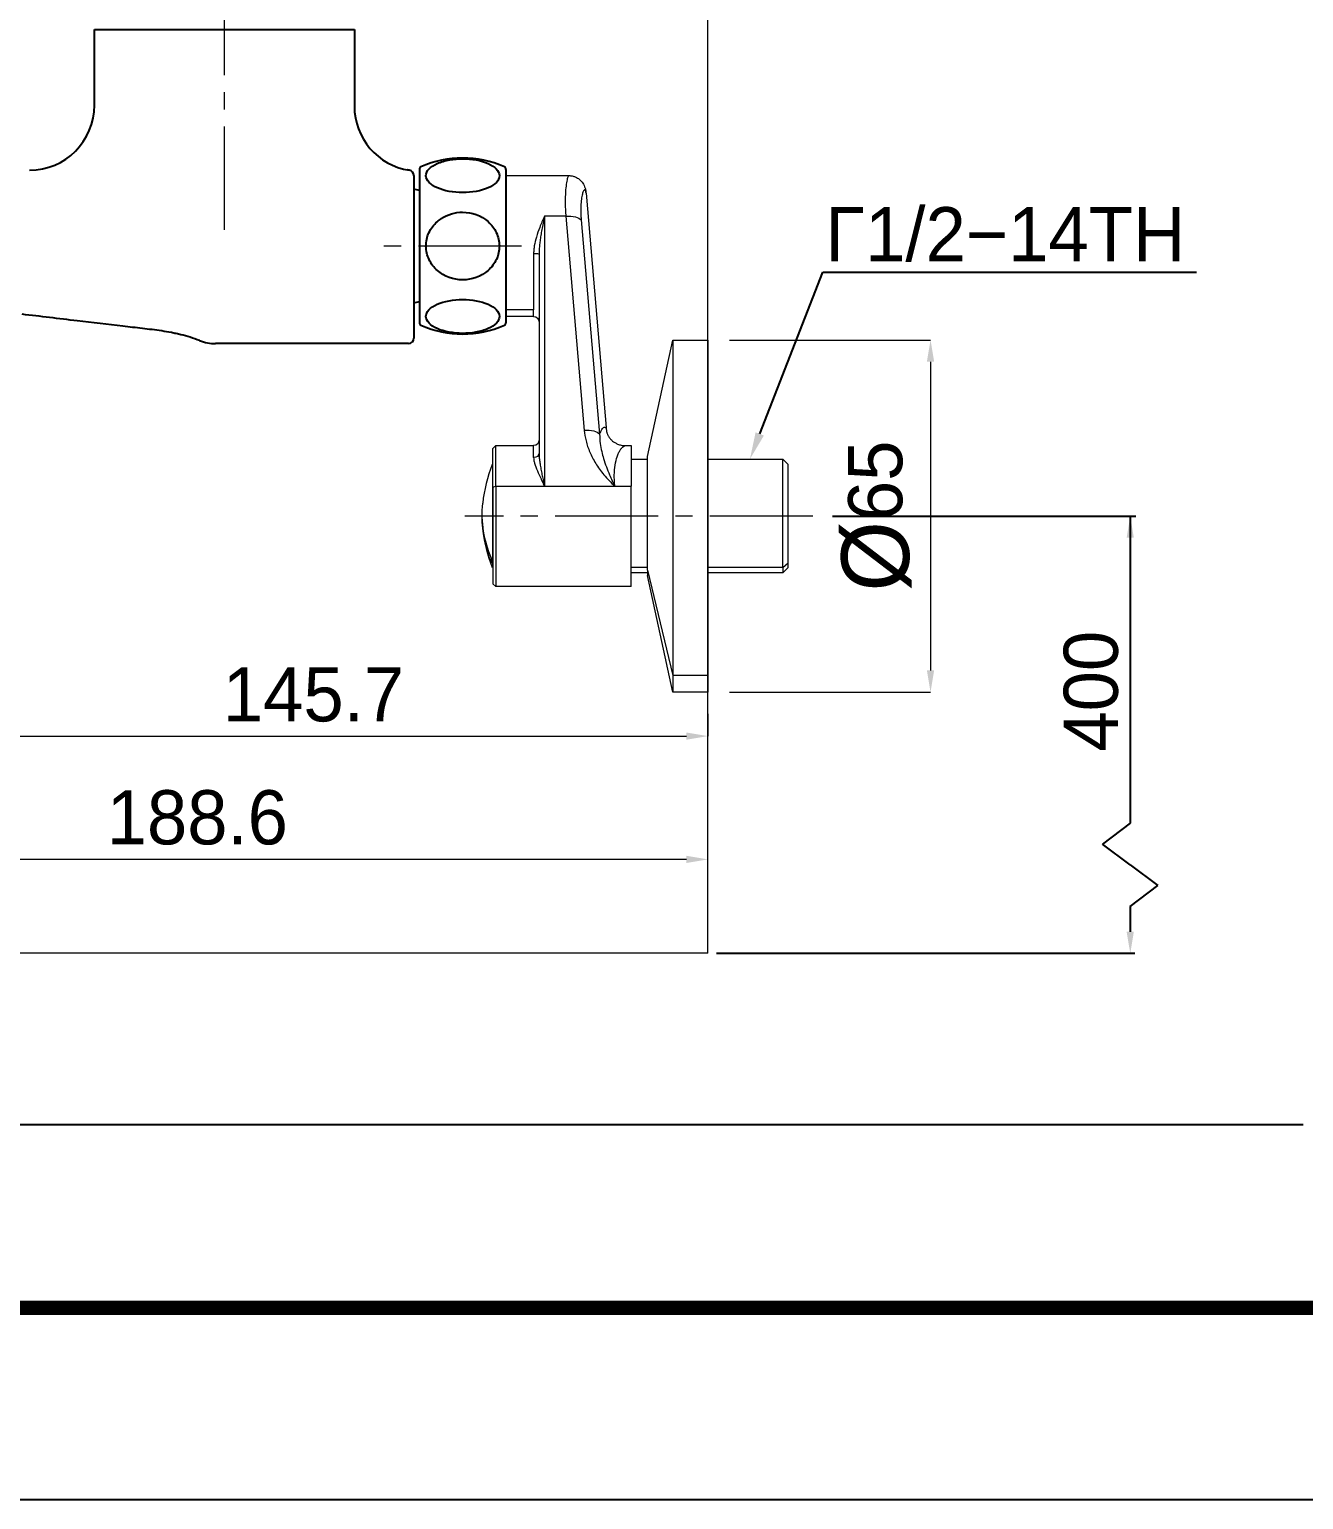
# Model space of a CAD drawing. Extents: x 0 to 1128, y 0 to 827.
# Drawn here: x 691.6 to 926.8, y 0 to 271.4 of the extents above; entities that cross this region are included whole.
import ezdxf
from ezdxf import colors
from ezdxf.entities.mleader import LeaderData, LeaderLine
from ezdxf.math import Vec2, Vec3

# ---------------------------------------------------------------- set-up
doc = ezdxf.new("R2010")
doc.units = 0
doc.header["$LTSCALE"] = 2
doc.header["$MEASUREMENT"] = 0
doc.header["$PDMODE"] = 3
doc.header["$PDSIZE"] = -10
doc.linetypes.add('CENTER2', pattern=[28.575, 19.05, -3.175, 3.175, -3.175])
doc.layers.get('0').update_dxf_attribs({"linetype": 'CONTINUOUS'})
doc.layers.get('DEFPOINTS').update_dxf_attribs({"linetype": 'CONTINUOUS'})
doc.layers.add('1', color=7, linetype='CONTINUOUS')
doc.layers.add('Cneter', color=1, linetype='CENTER2', lineweight=13)
doc.layers.add('치수선', color=7, linetype='CONTINUOUS', lineweight=20)
doc.styles.add('Daelim Dimension', font='')
doc.styles.get("Standard").update_dxf_attribs({"font": 'SYMBOL'})
doc.styles.get('Daelim Dimension').set_extended_font_data('나눔고딕')
doc.dimstyles.new('DEFAULT', dxfattribs={"dimscale": 2, "dimtxt": 2, "dimasz": 2, "dimexe": 0, "dimexo": 2, "dimgap": 1, "dimtad": 1, "dimdec": 1, "dimzin": 9, "dimdsep": 46, "dimtxsty": 'Daelim Dimension', "dimcen": 0.5, "dimclrd": 252, "dimclre": 252, "dimclrt": 3, "dimadec": 1, "dimazin": 0, "dimtfac": 1, "dimtdec": 1, "dimtix": 1, "dimtmove": 0, "dimatfit": 3, "dimfxl": 1, "dimtolj": 1, "dimtzin": 1, "dimlwd": 9, "dimlwe": 9, "dimarcsym": 0})

# ---------------------------------------------------------------- blocks, each defined once
blk = doc.blocks.new('*D4')
at = {"color": 5, "lineweight": 9, "ltscale": 0.5, "transparency": 16777216}
for p, q in [((671.17, 147.2), (671.17, 140.96)), ((816.87, 145.09), (816.87, 140.96)), ((675.17, 140.96), (812.87, 140.96))]:
    blk.add_line(p, q, dxfattribs=at)
at = {"color": 5, "ltscale": 0.5, "transparency": 16777216}
for points in [[(675.17, 141.63), (675.17, 140.29), (671.17, 140.96)], [(812.87, 141.63), (812.87, 140.29), (816.87, 140.96)]]:
    blk.add_solid(points, dxfattribs=at)
at = {"layer": 'DEFPOINTS', "color": 0, "ltscale": 0.5, "transparency": 16777216}
for p in [(671.17, 151.2), (816.87, 149.09), (816.87, 140.96)]:
    blk.add_point(p, dxfattribs=at)
at = {"color": 7, "ltscale": 0.5, "transparency": 16777216, "insert": (744.02, 148.6), "char_height": 10, "attachment_point": 5, "style": 'Daelim Dimension'}
blk.add_mtext('\\A1;145.7', dxfattribs=at)
blk = doc.blocks.new('*D2')
at = {"color": 5, "lineweight": 9, "ltscale": 0.5, "transparency": 16777216}
for p, q in [((820.87, 214.09), (857.96, 214.09)), ((857.96, 210.09), (857.96, 153.09)), ((820.87, 149.09), (857.96, 149.09))]:
    blk.add_line(p, q, dxfattribs=at)
at = {"color": 5, "ltscale": 0.5, "transparency": 16777216}
for points in [[(857.29, 210.09), (858.63, 210.09), (857.96, 214.09)], [(857.29, 153.09), (858.63, 153.09), (857.96, 149.09)]]:
    blk.add_solid(points, dxfattribs=at)
at = {"layer": 'DEFPOINTS', "color": 0, "ltscale": 0.5, "transparency": 16777216}
for p in [(816.87, 214.09), (816.87, 149.09), (857.96, 149.09)]:
    blk.add_point(p, dxfattribs=at)
at = {"color": 7, "ltscale": 0.5, "transparency": 16777216, "insert": (847.98, 181.59), "char_height": 10, "attachment_point": 5, "rotation": 90, "style": 'Daelim Dimension'}
blk.add_mtext('\\A1;{\\H1.25x;\\C256;Ø}65', dxfattribs=at)
blk = doc.blocks.new('*D6')
at = {"color": 5, "lineweight": 9, "ltscale": 0.5, "transparency": 16777216}
for p, q in [((628.26, 216.64), (628.26, 118.2)), ((812.87, 118.2), (632.26, 118.2)), ((816.87, 116.72), (816.87, 118.2))]:
    blk.add_line(p, q, dxfattribs=at)
at = {"color": 5, "ltscale": 0.5, "transparency": 16777216}
for points in [[(632.26, 118.87), (632.26, 117.53), (628.26, 118.2)], [(812.87, 118.87), (812.87, 117.53), (816.87, 118.2)]]:
    blk.add_solid(points, dxfattribs=at)
at = {"layer": 'DEFPOINTS', "color": 0, "ltscale": 0.5, "transparency": 16777216}
for p in [(628.26, 220.64), (816.87, 120.72), (628.26, 118.2)]:
    blk.add_point(p, dxfattribs=at)
at = {"color": 7, "ltscale": 0.5, "transparency": 16777216, "insert": (722.57, 125.9), "char_height": 10, "attachment_point": 5, "style": 'Daelim Dimension'}
blk.add_mtext('\\A1;188.6', dxfattribs=at)

msp = doc.modelspace()

# ---------------------------------------------------------------- linework, layer by layer
at = {"color": 5, "ltscale": 0.5}
for p, q in [((839.87, 181.59), (895.84, 181.59)), ((894.84, 181.59), (894.84, 124.86)), ((894.84, 124.86), (889.73, 121.02)), ((894.84, 117.19), (889.73, 121.02)), ((894.84, 117.19), (899.94, 113.35)), ((894.84, 109.51), (899.94, 113.35)), ((894.84, 109.51), (894.84, 104.84)), ((818.45, 100.86), (895.7, 100.86))]:
    msp.add_line(p, q, dxfattribs=at)
at = {"color": 5}
msp.add_line((18.14, 69.28), (926.74, 69.28), dxfattribs=at)
at = {"ltscale": 0.5}
msp.add_lwpolyline([(0, 0), (1128.4, 0), (1128.4, 826.8), (0, 826.8)], close=True, dxfattribs=at)
at = {"color": 5, "linetype": 'ByBlock', "lineweight": 200, "const_width": 2.6}
msp.add_lwpolyline([(18.14, 35.4), (1110.14, 35.4), (1110.14, 807.6), (18.14, 807.6)], close=True, dxfattribs=at)
at = {"color": 5, "ltscale": 0.5}
for points in [[(894.17, 177.59), (895.5, 177.59), (894.84, 181.59)], [(894.17, 104.84), (895.5, 104.84), (894.84, 100.84)]]:
    msp.add_solid(points, dxfattribs=at)
at = {"layer": '1'}
for p, q in [((703.57, 271.44), (751.57, 271.44)), ((703.57, 257.44), (703.57, 271.44)), ((751.57, 271.44), (751.57, 257.28)), ((762.57, 244.43), (762.57, 244.44)), ((762.57, 244.44), (762.57, 214.44)), ((763.57, 245.6), (763.57, 217.27)), ((779.57, 245.6), (779.57, 217.27)), ((763.57, 241.67), (762.57, 241.94)), ((762.57, 220.94), (763.57, 221.2)), ((708.83, 216.63), (708.83, 216.62)), ((722.99, 213.99), (722.99, 213.99)), ((761.57, 213.44), (725.92, 213.44))]:
    msp.add_line(p, q, dxfattribs=at)
at = {"layer": '1', "color": 7, "linetype": 'Continuous', "lineweight": 18}
for p, q in [((779.57, 244.44), (791.18, 244.44)), ((794.35, 241.19), (798.15, 197.2)), ((785.67, 229.97), (785.67, 193.2)), ((784.67, 218.44), (779.57, 218.44)), ((805.67, 192.59), (810.37, 214.09)), ((810.37, 214.09), (816.87, 214.09)), ((810.37, 214.09), (810.37, 152.13)), ((816.87, 214.09), (816.87, 152.13)), ((777.17, 194.09), (777.67, 194.59)), ((777.17, 186.87), (777.17, 194.09)), ((777.67, 194.59), (784.67, 194.59)), ((777.67, 187.08), (777.67, 194.59)), ((801.62, 194.59), (802.67, 194.59)), ((802.67, 194.59), (802.67, 187.08)), ((777.05, 191.09), (777.17, 191.09)), ((777.05, 191.09), (777.05, 172.98)), ((802.67, 192.09), (805.67, 192.09)), ((805.67, 171.62), (805.67, 192.59)), ((816.87, 192.09), (830.67, 192.09)), ((830.67, 192.09), (831.67, 191.09)), ((830.67, 172.07), (830.67, 192.09)), ((831.67, 172.09), (831.67, 191.09)), ((777.17, 186.87), (777.17, 169.09)), ((777.67, 187.08), (777.67, 168.59)), ((802.67, 168.59), (802.67, 187.08)), ((777.05, 172.98), (777.05, 172.09)), ((777.17, 172.09), (777.05, 172.09)), ((805.67, 171.09), (802.67, 171.09)), ((805.67, 171.62), (805.67, 170.59)), ((830.67, 171.09), (816.87, 171.09)), ((831.67, 172.09), (830.67, 171.09)), ((830.67, 172.07), (830.67, 171.09)), ((777.67, 168.59), (777.17, 169.09)), ((802.67, 168.59), (777.67, 168.59)), ((810.37, 149.09), (805.67, 170.59)), ((810.37, 152.13), (810.37, 149.09)), ((816.87, 152.13), (816.87, 149.09)), ((816.87, 149.09), (810.37, 149.09))]:
    msp.add_line(p, q, dxfattribs=at)
at = {"layer": '1', "color": 7, "linetype": 'Continuous', "lineweight": 13}
for p, q in [((790.61, 236.93), (786.67, 236.93)), ((786.67, 236.93), (786.67, 187.08)), ((790.61, 236.93), (794.01, 197.41)), ((793.46, 236.25), (796.86, 196.73)), ((784.67, 230.08), (784.67, 219.65)), ((784.67, 219.65), (779.57, 219.65)), ((784.67, 218.44), (784.67, 219.65)), ((784.67, 192.37), (784.67, 194.59)), ((777.67, 187.08), (777.17, 186.87)), ((777.67, 187.08), (786.67, 187.08)), ((786.67, 187.08), (799.68, 187.08)), ((799.68, 187.08), (802.67, 187.08)), ((777.17, 172.98), (777.05, 172.98)), ((805.67, 172.07), (802.67, 172.07)), ((805.67, 171.62), (810.37, 152.13)), ((830.67, 172.07), (816.87, 172.07)), ((830.67, 172.07), (831.67, 172.98)), ((816.87, 152.13), (810.37, 152.13))]:
    msp.add_line(p, q, dxfattribs=at)
at = {"layer": '1'}
for centre, radius, start, end in [((691.57, 257.44), 12, 270, 0), ((763.57, 257.28), 12, 180, 261.1501), ((771.57, 228.69), 19, 66.0835, 113.9165), ((761.57, 244.44), 1, 0, 81.1501), ((764.07, 245.6), 0.5, 113.9165, 180), ((779.07, 245.6), 0.5, 0, 66.0835), ((764.07, 217.27), 0.5, 180, 246.0835), ((779.07, 217.27), 0.5, 293.9165, 0), ((761.57, 214.44), 1, 270, 0), ((771.57, 234.19), 19, 246.0835, 293.9165), ((725.92, 221.44), 8, 248.5136, 270)]:
    msp.add_arc(centre, radius, start, end, dxfattribs=at)
at = {"layer": '1', "color": 7, "linetype": 'Continuous', "lineweight": 18, "extrusion": (0, 0, -1)}
for centre, start, end in [((-784.67, 217.44), 90, 180), ((-784.67, 195.59), 180, 270)]:
    msp.add_arc(centre, 1, start, end, dxfattribs=at)
at = {"layer": '1', "color": 7, "linetype": 'Continuous', "lineweight": 18}
for start, end in [(157.6663, 174.5689), (185.4311, 202.3337)]:
    msp.add_arc((800.17, 181.59), 25, start, end, dxfattribs=at)
at = {"layer": '1', "color": 7, "linetype": 'Continuous', "lineweight": 13, "extrusion": (0, 0, -1)}
for centre, major_axis, ratio, start_param, end_param in [((790.61, 235.66), (-2.99, -0.26), 0.421333, 1.607126, 2.870052), ((800.17, 181.59), (-25, 0), 0.906308, 5.893389, 5.908566)]:
    msp.add_ellipse(centre, major_axis=major_axis, ratio=ratio, start_param=start_param, end_param=end_param, dxfattribs=at)
at = {"layer": '1', "color": 7, "linetype": 'Continuous', "lineweight": 18, "extrusion": (0, 0, -1)}
for centre, major_axis, ratio, start_param, end_param in [((784.67, 229.97), (-1, 0), 0.104576, 1.570796, 3.141593), ((794.01, 196.15), (2.99, 0.26), 0.421333, 4.748716, 6.011632), ((784.67, 193.2), (-1, 0), 0.829066, 3.141592, 4.712381), ((800.17, 182.01), (24.98, 0), 0.906308, 2.768969, 3.227541), ((800.17, 181.17), (24.98, 0), 0.906308, 2.768969, 3.160259)]:
    msp.add_ellipse(centre, major_axis=major_axis, ratio=ratio, start_param=start_param, end_param=end_param, dxfattribs=at)
at = {"layer": '1'}
for points, knots in [([(771.57, 247.55), (773.29, 247.55), (774.98, 247.25), (776.9, 246.4), (777.42, 246.05), (778.15, 245.28), (778.35, 244.86), (778.35, 244.01), (778.16, 243.58), (777.44, 242.81), (776.91, 242.46), (774.98, 241.61), (773.28, 241.3), (769.88, 241.3), (768.16, 241.61), (766.26, 242.45), (765.72, 242.8), (765, 243.56), (764.8, 243.99), (764.79, 244.84), (764.98, 245.27), (765.71, 246.05), (766.23, 246.39), (767.54, 246.97), (768.34, 247.2), (769.19, 247.35)], [0, 0, 0, 0, 0.132824, 0.132824, 0.199236, 0.199236, 0.265648, 0.265648, 0.33206, 0.33206, 0.398473, 0.398473, 0.531297, 0.531297, 0.664121, 0.664121, 0.730533, 0.730533, 0.796945, 0.796945, 0.863357, 0.863357, 0.929769, 0.929769, 1, 1, 1, 1]), ([(761.71, 245.43), (761.64, 245.44), (761.54, 245.45), (761.41, 245.48), (761.36, 245.49), (761.34, 245.49), (761.34, 245.49)], [0, 0, 0, 0, 0.63041, 0.823221, 0.933178, 1, 1, 1, 1]), ([(771.57, 237.69), (773.29, 237.69), (774.98, 237.08), (776.9, 235.38), (777.42, 234.69), (778.15, 233.15), (778.35, 232.3), (778.35, 230.6), (778.16, 229.75), (777.44, 228.2), (776.91, 227.51), (774.98, 225.8), (773.28, 225.19), (769.88, 225.18), (768.16, 225.8), (766.26, 227.48), (765.72, 228.18), (765, 229.71), (764.8, 230.56), (764.79, 232.27), (764.98, 233.12), (765.71, 234.68), (766.23, 235.37), (767.1, 236.14), (767.35, 236.33), (767.61, 236.5)], [0, 0, 0, 0, 0.139225, 0.139225, 0.208837, 0.208837, 0.27845, 0.27845, 0.348062, 0.348062, 0.417675, 0.417675, 0.556899, 0.556899, 0.696124, 0.696124, 0.765737, 0.765737, 0.835349, 0.835349, 0.904962, 0.904962, 0.974574, 0.974574, 1, 1, 1, 1]), ([(771.57, 215.32), (769.85, 215.32), (768.16, 215.63), (766.24, 216.47), (765.72, 216.82), (764.99, 217.59), (764.79, 218.01), (764.79, 218.86), (764.98, 219.29), (765.7, 220.06), (766.23, 220.41), (768.16, 221.27), (769.86, 221.57), (773.26, 221.57), (774.98, 221.26), (776.89, 220.42), (777.42, 220.08), (778.15, 219.31), (778.34, 218.88), (778.35, 218.03), (778.16, 217.6), (777.43, 216.83), (776.91, 216.48), (775.6, 215.9), (774.8, 215.67), (773.95, 215.52)], [0, 0, 0, 0, 0.132824, 0.132824, 0.199236, 0.199236, 0.265648, 0.265648, 0.33206, 0.33206, 0.398473, 0.398473, 0.531297, 0.531297, 0.664121, 0.664121, 0.730533, 0.730533, 0.796945, 0.796945, 0.863357, 0.863357, 0.929769, 0.929769, 1, 1, 1, 1]), ([(708.83, 216.63), (706.02, 216.96), (699.81, 217.7), (693.61, 218.44), (690.22, 218.84)], [0, 0, 0, 0, 0.453987, 1, 1, 1, 1]), ([(722.99, 213.99), (722.43, 214.21), (721.86, 214.41), (720.71, 214.77), (720.13, 214.93), (719.26, 215.14), (718.96, 215.21), (718.37, 215.34), (718.08, 215.4), (717.19, 215.57), (716.6, 215.67), (715.41, 215.85), (714.81, 215.93), (713.62, 216.08), (713.02, 216.15), (711.23, 216.36), (710.03, 216.48), (708.83, 216.62)], [0, 0, 0, 0, 0.125, 0.125, 0.25, 0.25, 0.3125, 0.3125, 0.375, 0.375, 0.5, 0.5, 0.625, 0.625, 0.75, 0.75, 1, 1, 1, 1])]:
    msp.add_open_spline(points, degree=3, knots=knots, dxfattribs=at)
for points in [[(769.19, 247.35), (769.95, 247.48), (770.76, 247.55), (771.57, 247.55)], [(767.61, 236.5), (768.77, 237.27), (770.17, 237.69), (771.57, 237.69)], [(773.95, 215.52), (773.19, 215.39), (772.38, 215.32), (771.57, 215.32)]]:
    msp.add_open_spline(points, degree=3, dxfattribs=at)
at = {"layer": '1', "color": 7, "linetype": 'Continuous', "lineweight": 13}
for points, knots in [([(791.18, 244.44), (791.14, 244.44), (791.06, 244.36), (790.94, 244.04), (790.8, 243.53), (790.65, 242.59), (790.52, 241.05), (790.5, 239.46), (790.54, 238.05), (790.58, 237.3), (790.61, 236.93)], [0, 0, 0, 0, 0.13943, 0.226657, 0.313894, 0.48754, 0.659619, 0.830025, 0.915173, 1, 1, 1, 1]), ([(794.35, 241.23), (794.34, 241.32), (794.3, 241.6), (794.18, 241.87), (794, 241.79), (793.84, 241.52), (793.69, 241.13), (793.52, 240.41), (793.38, 239.25), (793.36, 238.08), (793.39, 237.06), (793.43, 236.52), (793.46, 236.25)], [0, 0, 0, 0, 0.05456, 0.202734, 0.348922, 0.420683, 0.491119, 0.627017, 0.755978, 0.879895, 0.939617, 1, 1, 1, 1]), ([(786.67, 236.93), (786.52, 236.58), (786.22, 235.92), (785.7, 234.65), (785.18, 233.19), (784.84, 231.78), (784.69, 230.77), (784.68, 230.3), (784.67, 230.08)], [0, 0, 0, 0, 0.165883, 0.317663, 0.58324, 0.807988, 0.908118, 1, 1, 1, 1]), ([(786.67, 236.93), (786.58, 236.51), (786.41, 235.69), (786.19, 234.51), (786, 233.43), (785.85, 232.43), (785.75, 231.52), (785.69, 230.84), (785.68, 230.46), (785.68, 230.36)], [0, 0, 0, 0, 0.202217, 0.38453, 0.548807, 0.697677, 0.832878, 0.956025, 1, 1, 1, 1]), ([(796.86, 196.73), (796.95, 196.94), (797.12, 197.35), (797.46, 197.88), (797.82, 198.13), (798.06, 197.82), (798.13, 197.37), (798.15, 197.17)], [0, 0, 0, 0, 0.151287, 0.298286, 0.580024, 0.846784, 1, 1, 1, 1]), ([(796.86, 196.73), (796.88, 196.16), (796.92, 195.08), (797.21, 193.57), (797.59, 192.13), (798.07, 190.71), (798.62, 189.34), (799.15, 188.14), (799.51, 187.43), (799.68, 187.08)], [0, 0, 0, 0, 0.185679, 0.346406, 0.478883, 0.638893, 0.786851, 0.897432, 1, 1, 1, 1]), ([(785.67, 193.2), (785.67, 193.18), (785.67, 192.94), (785.7, 192.44), (785.79, 191.64), (785.93, 190.73), (786.11, 189.77), (786.31, 188.83), (786.49, 187.93), (786.61, 187.36), (786.67, 187.08)], [0, 0, 0, 0, 0.008307, 0.13328, 0.271716, 0.427132, 0.586344, 0.737114, 0.87611, 1, 1, 1, 1]), ([(799.68, 187.08), (799.65, 187.44), (799.58, 188.14), (799.55, 189.49), (799.69, 191.07), (800.02, 192.37), (800.36, 193.23), (800.65, 193.77), (800.95, 194.18), (801.3, 194.51), (801.52, 194.59), (801.64, 194.59)], [0, 0, 0, 0, 0.078829, 0.158105, 0.320211, 0.49173, 0.581328, 0.672616, 0.76449, 0.855905, 1, 1, 1, 1]), ([(784.67, 192.37), (784.68, 192.21), (784.7, 191.89), (784.9, 191.11), (785.34, 189.99), (785.87, 188.82), (786.32, 187.85), (786.53, 187.38), (786.67, 187.08)], [0, 0, 0, 0, 0.109084, 0.229324, 0.502275, 0.770912, 0.852534, 1, 1, 1, 1])]:
    msp.add_open_spline(points, degree=3, knots=knots, dxfattribs=at)
at = {"layer": '1', "color": 7, "linetype": 'Continuous', "lineweight": 18}
for points, knots in [([(791.18, 244.44), (791.39, 244.44), (791.79, 244.4), (792.33, 244.23), (792.75, 244.02), (793.06, 243.8), (793.27, 243.62), (793.47, 243.42), (793.67, 243.18), (793.9, 242.82), (794.11, 242.37), (794.28, 241.81), (794.34, 241.39), (794.36, 241.16)], [0, 0, 0, 0, 0.10939, 0.20681, 0.289056, 0.354252, 0.40161, 0.433119, 0.504262, 0.597464, 0.712279, 0.847183, 1, 1, 1, 1]), ([(798.15, 197.19), (798.15, 197.18), (798.16, 197.12), (798.2, 196.96), (798.28, 196.76), (798.37, 196.55), (798.49, 196.33), (798.62, 196.14), (798.75, 195.96), (798.88, 195.81), (799.05, 195.63), (799.29, 195.4), (799.67, 195.13), (800.19, 194.86), (800.87, 194.64), (801.36, 194.59), (801.63, 194.59)], [0, 0, 0, 0, 0.109412, 0.213689, 0.299832, 0.368896, 0.422729, 0.471302, 0.506337, 0.540302, 0.574398, 0.623542, 0.692192, 0.779398, 0.883118, 1, 1, 1, 1])]:
    msp.add_open_spline(points, degree=3, knots=knots, dxfattribs=at)
for points in [[(785.68, 230.36), (785.67, 230.23), (785.67, 230.1), (785.67, 229.97)], [(776.9, 173.3), (776.9, 173.35), (776.9, 173.44), (776.9, 173.6), (776.9, 173.71), (776.9, 173.77)], [(776.9, 172.92), (776.9, 172.96), (776.9, 173.04), (776.9, 173.16), (776.9, 173.25), (776.9, 173.3)]]:
    msp.add_open_spline(points, degree=3, dxfattribs=at)
at = {"layer": '1', "color": 7, "linetype": 'Continuous', "lineweight": 13}
msp.add_open_spline([(794.01, 197.41), (794.07, 196.78), (794.29, 195.48), (794.98, 193.4), (796.07, 191.3), (797.57, 189.21), (798.92, 187.79), (799.68, 187.08)], degree=3, dxfattribs=at)
at = {"layer": 'Cneter', "lineweight": 5, "ltscale": 0.5}
for p, q in [((727.57, 234.44), (727.57, 311.44)), ((782.44, 231.44), (756.07, 231.44)), ((836.25, 181.59), (771.97, 181.59))]:
    msp.add_line(p, q, dxfattribs=at)
at = {"layer": '치수선'}
for q in [(816.87, 572.53), (102.81, 100.86)]:
    msp.add_line((816.87, 100.86), q, dxfattribs=at)

# ---------------------------------------------------------------- texts
at = {"color": 7, "ltscale": 0.5, "insert": (887.62, 149.25), "char_height": 10, "attachment_point": 5, "rotation": 90, "style": 'Daelim Dimension'}
msp.add_mtext('\\A1;400', dxfattribs=at)

# ---------------------------------------------------------------- dimensions: what is measured, and where the dimension line sits
at = {"color": 5, "ltscale": 0.5}
for base, p1, p2, picture, middle in [((628.26, 118.2), (816.87, 120.72), (628.26, 220.64), '*D6', (722.57, 118.2)), ((816.87, 140.96), (671.17, 151.2), (816.87, 149.09), '*D4', (744.02, 140.96))]:
    dim = msp.add_linear_dim(base=base, p1=p1, p2=p2, dimstyle='DEFAULT', override={"dimtxt": 5, "dimclrd": 5, "dimclre": 5, "dimclrt": 7}, dxfattribs=at)
    dim.commit()
    dim.dimension.update_dxf_attribs({"geometry": picture, "text_midpoint": middle, "dimtype": 160})
dim = msp.add_linear_dim(base=(857.96, 149.09), p1=(816.87, 214.09), p2=(816.87, 149.09), angle=90, text='{\\H1.25x;\\C256;Ø}<>', dimstyle='DEFAULT', override={"dimtxt": 5, "dimclrd": 5, "dimclre": 5, "dimclrt": 7}, dxfattribs=at)
dim.commit()
dim.dimension.update_dxf_attribs({"geometry": '*D2', "text_midpoint": (857.96, 181.59), "dimtype": 160})

# ---------------------------------------------------------------- leaders
at = {"ltscale": 0.5}
ml = msp.add_multileader_mtext('Standard', dxfattribs=at)
ml.set_content('G1/2-14TH', color=256)
ml.set_leader_properties(color=5)
ml.build(insert=Vec2(0, 0))
ml.multileader.update_dxf_attribs({"text_left_attachment_type": 6, "text_right_attachment_type": 6, "dogleg_length": 0.36, "arrow_head_size": 5})
ctx = ml.context
ctx.base_point, ctx.char_height, ctx.arrow_head_size, ctx.landing_gap_size, ctx.plane_origin = Vec3(838.43, 226.62), 10, 5, 0.09, Vec3(822.89, 197.61)
ctx.left_attachment, ctx.right_attachment = 6, 6
notes = []
notes.append((ctx, [(0, (1, 1, 0), (838.07, 226.62), (1, 0), 0.36, [(0, [(824.61, 192.09)], 0, [])])]))
ctx.mtext.insert, ctx.mtext.flow_direction = Vec3(838.52, 238.62), 5
for ctx, leaders in notes:
    for number, flags, end, landing, length, lines in leaders:
        leader = LeaderData()
        leader.index, (leader.has_last_leader_line, leader.has_dogleg_vector, leader.attachment_direction) = number, flags
        leader.last_leader_point, leader.dogleg_vector, leader.dogleg_length = Vec3(end), Vec3(landing), length
        for number, points, colour, breaks in lines:
            line = LeaderLine()
            line.index, line.vertices, line.color, line.breaks = number, Vec3.list(points), colors.encode_raw_color(colour), breaks
            leader.lines.append(line)
        ctx.leaders.append(leader)

doc.saveas('drawing.dxf')
